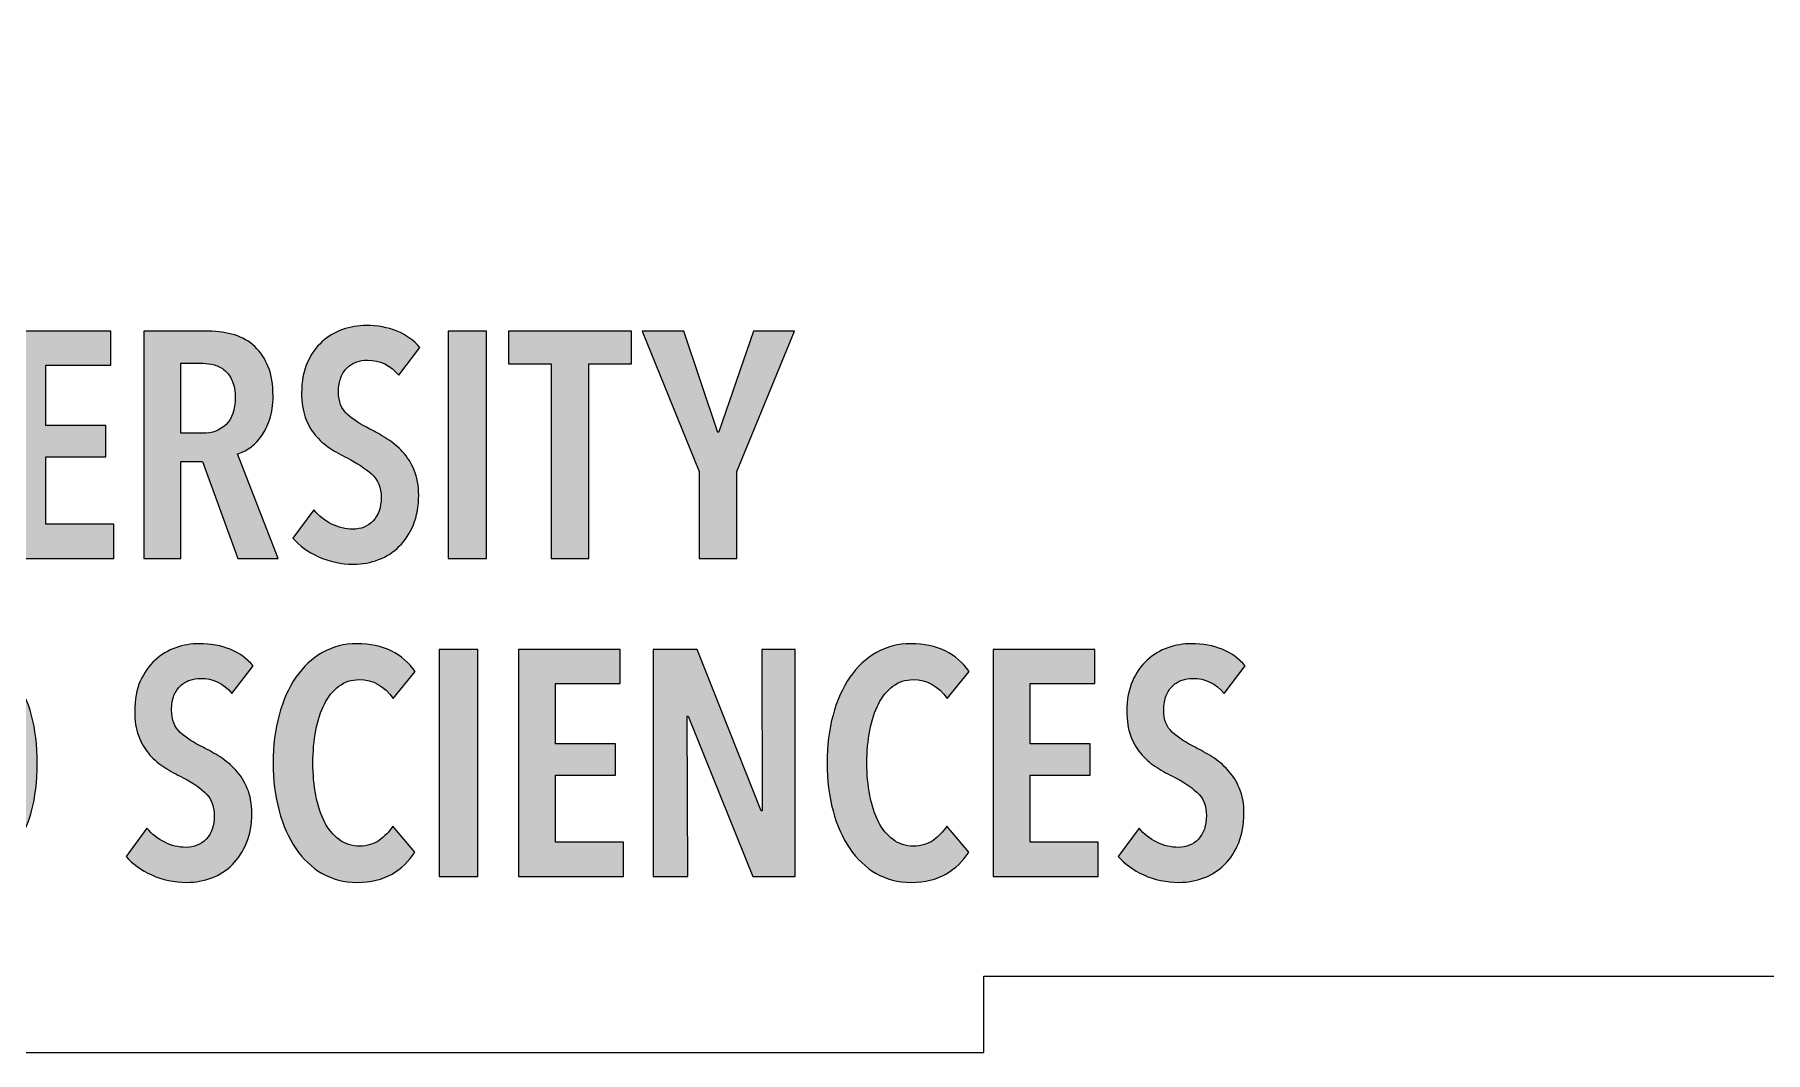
# Model space of a CAD drawing. Header units: millimetres. Extents: x 0 to 802, y 0 to 796.
# Drawn here: x 265.3 to 333.3, y 116.3 to 156.3 of the extents above; entities that cross this region are included whole.
import ezdxf

# ---------------------------------------------------------------- set-up
doc = ezdxf.new("R2010")
doc.units = ezdxf.units.MM
doc.header["$MEASUREMENT"] = 0
doc.layers.add('Laag 1', color=7, linetype='Continuous', lineweight=0)

# ---------------------------------------------------------------- blocks, each defined once
blk = doc.blocks.new('Block_1')
at = {"layer": 'Laag 1', "true_color": 0x1d1d1b, "transparency": 33554687}
h = blk.add_hatch(color=250, dxfattribs=at)
h.dxf.hatch_style = 2
edge = h.paths.add_edge_path()
edge.add_spline(control_points=[(264.326, 135.7), (264.326, 135.7), (264.326, 144.625), (264.326, 144.625), (264.326, 144.625), (268.322, 144.625), (268.322, 144.625), (268.322, 144.625), (268.322, 143.289), (268.322, 143.289), (268.322, 143.289), (265.776, 143.289), (265.776, 143.289), (265.776, 143.289), (265.776, 140.919), (265.776, 140.919), (265.776, 140.919), (268.133, 140.919), (268.133, 140.919), (268.133, 140.919), (268.133, 139.684), (268.133, 139.684), (268.133, 139.684), (265.776, 139.684), (265.776, 139.684), (265.776, 139.684), (265.776, 137.049), (265.776, 137.049), (265.776, 137.049), (268.448, 137.049), (268.448, 137.049), (268.448, 137.049), (268.448, 135.7), (268.448, 135.7), (268.448, 135.7), (264.326, 135.7), (264.326, 135.7)], knot_values=[0, 0, 0, 0, 1, 1, 1, 2, 2, 2, 3, 3, 3, 4, 4, 4, 5, 5, 5, 6, 6, 6, 7, 7, 7, 8, 8, 8, 9, 9, 9, 10, 10, 10, 11, 11, 11, 12, 12, 12, 12], degree=3, periodic=0)
h = blk.add_hatch(color=250, dxfattribs=at)
h.dxf.hatch_style = 2
edge = h.paths.add_edge_path()
edge.add_spline(control_points=[(273.211, 142.003), (273.211, 142.272), (273.173, 142.495), (273.098, 142.671), (273.022, 142.848), (272.923, 142.987), (272.801, 143.087), (272.679, 143.188), (272.543, 143.26), (272.392, 143.302), (272.24, 143.344), (272.089, 143.365), (271.938, 143.365), (271.938, 143.365), (271.081, 143.365), (271.081, 143.365), (271.081, 143.365), (271.081, 140.617), (271.081, 140.617), (271.081, 140.617), (271.938, 140.617), (271.938, 140.617), (272.308, 140.617), (272.612, 140.732), (272.852, 140.963), (273.091, 141.194), (273.211, 141.541), (273.211, 142.003)], knot_values=[0, 0, 0, 0, 1, 1, 1, 2, 2, 2, 3, 3, 3, 4, 4, 4, 5, 5, 5, 6, 6, 6, 7, 7, 7, 8, 8, 8, 9, 9, 9, 9], degree=3, periodic=0)
edge = h.paths.add_edge_path()
edge.add_spline(control_points=[(273.312, 135.7), (273.312, 135.7), (271.925, 139.507), (271.925, 139.507), (271.925, 139.507), (271.081, 139.507), (271.081, 139.507), (271.081, 139.507), (271.081, 135.7), (271.081, 135.7), (271.081, 135.7), (269.618, 135.7), (269.618, 135.7), (269.618, 135.7), (269.618, 144.625), (269.618, 144.625), (269.618, 144.625), (272.165, 144.625), (272.165, 144.625), (272.535, 144.625), (272.875, 144.577), (273.186, 144.48), (273.497, 144.384), (273.764, 144.23), (273.986, 144.02), (274.209, 143.81), (274.384, 143.545), (274.51, 143.226), (274.636, 142.907), (274.699, 142.524), (274.699, 142.079), (274.699, 141.734), (274.655, 141.43), (274.566, 141.165), (274.478, 140.9), (274.367, 140.675), (274.232, 140.491), (274.098, 140.306), (273.949, 140.156), (273.785, 140.043), (273.621, 139.93), (273.459, 139.852), (273.299, 139.81), (273.299, 139.81), (274.9, 135.7), (274.9, 135.7), (274.9, 135.7), (273.312, 135.7), (273.312, 135.7)], knot_values=[0, 0, 0, 0, 1, 1, 1, 2, 2, 2, 3, 3, 3, 4, 4, 4, 5, 5, 5, 6, 6, 6, 7, 7, 7, 8, 8, 8, 9, 9, 9, 10, 10, 10, 11, 11, 11, 12, 12, 12, 13, 13, 13, 14, 14, 14, 15, 15, 15, 16, 16, 16, 16], degree=3, periodic=0)
h = blk.add_hatch(color=250, dxfattribs=at)
h.dxf.hatch_style = 2
edge = h.paths.add_edge_path()
edge.add_spline(control_points=[(279.64, 142.898), (279.312, 143.293), (278.901, 143.491), (278.405, 143.491), (278.262, 143.491), (278.123, 143.468), (277.989, 143.422), (277.854, 143.375), (277.732, 143.302), (277.623, 143.201), (277.514, 143.1), (277.428, 142.97), (277.365, 142.81), (277.302, 142.65), (277.27, 142.461), (277.27, 142.243), (277.27, 141.865), (277.384, 141.573), (277.611, 141.367), (277.837, 141.161), (278.136, 140.965), (278.506, 140.78), (278.724, 140.671), (278.947, 140.545), (279.174, 140.402), (279.401, 140.259), (279.606, 140.087), (279.791, 139.885), (279.976, 139.684), (280.128, 139.444), (280.245, 139.167), (280.363, 138.89), (280.422, 138.562), (280.422, 138.184), (280.422, 137.746), (280.352, 137.36), (280.214, 137.024), (280.075, 136.688), (279.89, 136.404), (279.659, 136.173), (279.428, 135.942), (279.157, 135.767), (278.846, 135.65), (278.535, 135.532), (278.207, 135.473), (277.863, 135.473), (277.367, 135.473), (276.909, 135.57), (276.489, 135.763), (276.068, 135.956), (275.732, 136.2), (275.48, 136.494), (275.48, 136.494), (276.3, 137.604), (276.3, 137.604), (276.493, 137.368), (276.726, 137.183), (276.999, 137.049), (277.272, 136.914), (277.552, 136.847), (277.837, 136.847), (278.157, 136.847), (278.422, 136.956), (278.632, 137.175), (278.842, 137.393), (278.947, 137.7), (278.947, 138.095), (278.947, 138.482), (278.821, 138.789), (278.569, 139.016), (278.316, 139.242), (277.997, 139.452), (277.611, 139.646), (277.367, 139.763), (277.138, 139.894), (276.924, 140.037), (276.709, 140.18), (276.52, 140.35), (276.356, 140.547), (276.192, 140.745), (276.062, 140.976), (275.965, 141.241), (275.869, 141.505), (275.82, 141.822), (275.82, 142.192), (275.82, 142.655), (275.894, 143.052), (276.041, 143.384), (276.188, 143.716), (276.381, 143.991), (276.621, 144.209), (276.86, 144.428), (277.132, 144.59), (277.434, 144.695), (277.737, 144.8), (278.043, 144.852), (278.354, 144.852), (278.808, 144.852), (279.214, 144.779), (279.571, 144.632), (279.928, 144.485), (280.228, 144.268), (280.472, 143.983), (280.472, 143.983), (279.64, 142.898), (279.64, 142.898)], knot_values=[0, 0, 0, 0, 1, 1, 1, 2, 2, 2, 3, 3, 3, 4, 4, 4, 5, 5, 5, 6, 6, 6, 7, 7, 7, 8, 8, 8, 9, 9, 9, 10, 10, 10, 11, 11, 11, 12, 12, 12, 13, 13, 13, 14, 14, 14, 15, 15, 15, 16, 16, 16, 17, 17, 17, 18, 18, 18, 19, 19, 19, 20, 20, 20, 21, 21, 21, 22, 22, 22, 23, 23, 23, 24, 24, 24, 25, 25, 25, 26, 26, 26, 27, 27, 27, 28, 28, 28, 29, 29, 29, 30, 30, 30, 31, 31, 31, 32, 32, 32, 33, 33, 33, 34, 34, 34, 35, 35, 35, 35], degree=3, periodic=0)
h = blk.add_hatch(color=250, dxfattribs=at)
h.dxf.hatch_style = 2
edge = h.paths.add_edge_path()
edge.add_spline(control_points=[(281.578, 135.7), (281.578, 135.7), (281.578, 144.625), (281.578, 144.625), (281.578, 144.625), (283.09, 144.625), (283.09, 144.625), (283.09, 144.625), (283.09, 135.7), (283.09, 135.7), (283.09, 135.7), (281.578, 135.7), (281.578, 135.7)], knot_values=[0, 0, 0, 0, 1, 1, 1, 2, 2, 2, 3, 3, 3, 4, 4, 4, 4], degree=3, periodic=0)
h = blk.add_hatch(color=250, dxfattribs=at)
h.dxf.hatch_style = 2
edge = h.paths.add_edge_path()
edge.add_spline(control_points=[(287.111, 143.34), (287.111, 143.34), (287.111, 135.7), (287.111, 135.7), (287.111, 135.7), (285.623, 135.7), (285.623, 135.7), (285.623, 135.7), (285.623, 143.34), (285.623, 143.34), (285.623, 143.34), (283.946, 143.34), (283.946, 143.34), (283.946, 143.34), (283.946, 144.625), (283.946, 144.625), (283.946, 144.625), (288.787, 144.625), (288.787, 144.625), (288.787, 144.625), (288.787, 143.34), (288.787, 143.34), (288.787, 143.34), (287.111, 143.34), (287.111, 143.34)], knot_values=[0, 0, 0, 0, 1, 1, 1, 2, 2, 2, 3, 3, 3, 4, 4, 4, 5, 5, 5, 6, 6, 6, 7, 7, 7, 8, 8, 8, 8], degree=3, periodic=0)
h = blk.add_hatch(color=250, dxfattribs=at)
h.dxf.hatch_style = 2
edge = h.paths.add_edge_path()
edge.add_spline(control_points=[(292.927, 139.116), (292.927, 139.116), (292.927, 135.7), (292.927, 135.7), (292.927, 135.7), (291.439, 135.7), (291.439, 135.7), (291.439, 135.7), (291.439, 139.116), (291.439, 139.116), (291.439, 139.116), (289.208, 144.625), (289.208, 144.625), (289.208, 144.625), (290.847, 144.625), (290.847, 144.625), (290.847, 144.625), (292.183, 140.642), (292.183, 140.642), (292.183, 140.642), (292.221, 140.667), (292.221, 140.667), (292.221, 140.667), (293.583, 144.625), (293.583, 144.625), (293.583, 144.625), (295.184, 144.625), (295.184, 144.625), (295.184, 144.625), (292.927, 139.116), (292.927, 139.116)], knot_values=[0, 0, 0, 0, 1, 1, 1, 2, 2, 2, 3, 3, 3, 4, 4, 4, 5, 5, 5, 6, 6, 6, 7, 7, 7, 8, 8, 8, 9, 9, 9, 10, 10, 10, 10], degree=3, periodic=0)
h = blk.add_hatch(color=250, dxfattribs=at)
h.dxf.hatch_style = 2
edge = h.paths.add_edge_path()
edge.add_spline(control_points=[(263.917, 127.644), (263.917, 128.173), (263.869, 128.635), (263.772, 129.03), (263.675, 129.425), (263.539, 129.753), (263.362, 130.014), (263.186, 130.274), (262.976, 130.469), (262.732, 130.6), (262.488, 130.73), (262.223, 130.795), (261.938, 130.795), (261.938, 130.795), (261.219, 130.795), (261.219, 130.795), (261.219, 130.795), (261.219, 124.517), (261.219, 124.517), (261.219, 124.517), (261.938, 124.517), (261.938, 124.517), (262.223, 124.517), (262.488, 124.582), (262.732, 124.713), (262.976, 124.843), (263.186, 125.038), (263.362, 125.299), (263.539, 125.559), (263.675, 125.885), (263.772, 126.276), (263.869, 126.667), (263.917, 127.122), (263.917, 127.644)], knot_values=[0, 0, 0, 0, 1, 1, 1, 2, 2, 2, 3, 3, 3, 4, 4, 4, 5, 5, 5, 6, 6, 6, 7, 7, 7, 8, 8, 8, 9, 9, 9, 10, 10, 10, 11, 11, 11, 11], degree=3, periodic=0)
edge = h.paths.add_edge_path()
edge.add_spline(control_points=[(265.43, 127.644), (265.43, 126.232), (265.134, 125.137), (264.541, 124.36), (263.949, 123.582), (263.077, 123.193), (261.925, 123.193), (261.925, 123.193), (259.694, 123.193), (259.694, 123.193), (259.694, 123.193), (259.694, 132.119), (259.694, 132.119), (259.694, 132.119), (261.938, 132.119), (261.938, 132.119), (263.081, 132.119), (263.949, 131.726), (264.541, 130.94), (265.134, 130.154), (265.43, 129.056), (265.43, 127.644)], knot_values=[0, 0, 0, 0, 1, 1, 1, 2, 2, 2, 3, 3, 3, 4, 4, 4, 5, 5, 5, 6, 6, 6, 7, 7, 7, 7], degree=3, periodic=0)
h = blk.add_hatch(color=250, dxfattribs=at)
h.dxf.hatch_style = 2
edge = h.paths.add_edge_path()
edge.add_spline(control_points=[(273.082, 130.392), (272.754, 130.787), (272.342, 130.984), (271.846, 130.984), (271.703, 130.984), (271.565, 130.961), (271.43, 130.915), (271.296, 130.869), (271.174, 130.795), (271.065, 130.694), (270.955, 130.593), (270.869, 130.463), (270.806, 130.304), (270.743, 130.144), (270.712, 129.955), (270.712, 129.736), (270.712, 129.358), (270.825, 129.066), (271.052, 128.86), (271.279, 128.654), (271.577, 128.459), (271.947, 128.274), (272.166, 128.165), (272.388, 128.039), (272.615, 127.896), (272.842, 127.753), (273.048, 127.581), (273.233, 127.379), (273.418, 127.177), (273.569, 126.938), (273.687, 126.66), (273.804, 126.383), (273.863, 126.055), (273.863, 125.677), (273.863, 125.24), (273.794, 124.853), (273.655, 124.517), (273.517, 124.181), (273.332, 123.897), (273.101, 123.666), (272.869, 123.435), (272.598, 123.261), (272.288, 123.143), (271.976, 123.025), (271.649, 122.967), (271.304, 122.967), (270.808, 122.967), (270.35, 123.063), (269.93, 123.257), (269.51, 123.45), (269.174, 123.693), (268.922, 123.988), (268.922, 123.988), (269.741, 125.097), (269.741, 125.097), (269.934, 124.862), (270.167, 124.677), (270.441, 124.542), (270.714, 124.408), (270.993, 124.341), (271.279, 124.341), (271.598, 124.341), (271.863, 124.45), (272.073, 124.668), (272.283, 124.887), (272.388, 125.194), (272.388, 125.589), (272.388, 125.975), (272.262, 126.282), (272.01, 126.509), (271.758, 126.736), (271.439, 126.946), (271.052, 127.139), (270.808, 127.257), (270.579, 127.387), (270.365, 127.53), (270.151, 127.673), (269.962, 127.843), (269.798, 128.041), (269.634, 128.238), (269.503, 128.469), (269.407, 128.734), (269.31, 128.999), (269.262, 129.316), (269.262, 129.686), (269.262, 130.148), (269.335, 130.545), (269.482, 130.877), (269.63, 131.209), (269.823, 131.484), (270.062, 131.703), (270.302, 131.921), (270.573, 132.083), (270.876, 132.188), (271.178, 132.293), (271.485, 132.346), (271.796, 132.346), (272.25, 132.346), (272.655, 132.272), (273.012, 132.125), (273.369, 131.978), (273.67, 131.762), (273.914, 131.476), (273.914, 131.476), (273.082, 130.392), (273.082, 130.392)], knot_values=[0, 0, 0, 0, 1, 1, 1, 2, 2, 2, 3, 3, 3, 4, 4, 4, 5, 5, 5, 6, 6, 6, 7, 7, 7, 8, 8, 8, 9, 9, 9, 10, 10, 10, 11, 11, 11, 12, 12, 12, 13, 13, 13, 14, 14, 14, 15, 15, 15, 16, 16, 16, 17, 17, 17, 18, 18, 18, 19, 19, 19, 20, 20, 20, 21, 21, 21, 22, 22, 22, 23, 23, 23, 24, 24, 24, 25, 25, 25, 26, 26, 26, 27, 27, 27, 28, 28, 28, 29, 29, 29, 30, 30, 30, 31, 31, 31, 32, 32, 32, 33, 33, 33, 34, 34, 34, 35, 35, 35, 35], degree=3, periodic=0)
h = blk.add_hatch(color=250, dxfattribs=at)
h.dxf.hatch_style = 2
edge = h.paths.add_edge_path()
edge.add_spline(control_points=[(279.373, 123.294), (279.008, 123.076), (278.548, 122.967), (277.993, 122.967), (277.489, 122.967), (277.033, 123.084), (276.625, 123.32), (276.218, 123.555), (275.873, 123.881), (275.592, 124.297), (275.31, 124.713), (275.091, 125.206), (274.936, 125.778), (274.78, 126.349), (274.703, 126.975), (274.703, 127.656), (274.703, 128.337), (274.78, 128.965), (274.936, 129.541), (275.091, 130.116), (275.312, 130.612), (275.598, 131.028), (275.883, 131.444), (276.23, 131.768), (276.638, 131.999), (277.045, 132.23), (277.497, 132.346), (277.993, 132.346), (278.506, 132.346), (278.955, 132.251), (279.342, 132.062), (279.728, 131.873), (280.044, 131.602), (280.287, 131.249), (280.287, 131.249), (279.418, 130.19), (279.418, 130.19), (279.073, 130.686), (278.627, 130.934), (278.081, 130.934), (277.779, 130.934), (277.514, 130.848), (277.287, 130.675), (277.06, 130.503), (276.871, 130.27), (276.72, 129.976), (276.569, 129.681), (276.455, 129.335), (276.379, 128.936), (276.304, 128.536), (276.266, 128.11), (276.266, 127.656), (276.266, 127.211), (276.304, 126.788), (276.379, 126.389), (276.455, 125.99), (276.569, 125.643), (276.72, 125.349), (276.871, 125.055), (277.062, 124.822), (277.293, 124.649), (277.524, 124.477), (277.796, 124.391), (278.106, 124.391), (278.401, 124.391), (278.655, 124.467), (278.869, 124.618), (279.084, 124.769), (279.262, 124.954), (279.405, 125.173), (279.405, 125.173), (280.275, 124.152), (280.275, 124.152), (280.039, 123.799), (279.739, 123.513), (279.373, 123.294)], knot_values=[0, 0, 0, 0, 1, 1, 1, 2, 2, 2, 3, 3, 3, 4, 4, 4, 5, 5, 5, 6, 6, 6, 7, 7, 7, 8, 8, 8, 9, 9, 9, 10, 10, 10, 11, 11, 11, 12, 12, 12, 13, 13, 13, 14, 14, 14, 15, 15, 15, 16, 16, 16, 17, 17, 17, 18, 18, 18, 19, 19, 19, 20, 20, 20, 21, 21, 21, 22, 22, 22, 23, 23, 23, 24, 24, 24, 25, 25, 25, 25], degree=3, periodic=0)
h = blk.add_hatch(color=250, dxfattribs=at)
h.dxf.hatch_style = 2
edge = h.paths.add_edge_path()
edge.add_spline(control_points=[(281.229, 123.193), (281.229, 123.193), (281.229, 132.119), (281.229, 132.119), (281.229, 132.119), (282.742, 132.119), (282.742, 132.119), (282.742, 132.119), (282.742, 123.193), (282.742, 123.193), (282.742, 123.193), (281.229, 123.193), (281.229, 123.193)], knot_values=[0, 0, 0, 0, 1, 1, 1, 2, 2, 2, 3, 3, 3, 4, 4, 4, 4], degree=3, periodic=0)
h = blk.add_hatch(color=250, dxfattribs=at)
h.dxf.hatch_style = 2
edge = h.paths.add_edge_path()
edge.add_spline(control_points=[(284.349, 123.193), (284.349, 123.193), (284.349, 132.119), (284.349, 132.119), (284.349, 132.119), (288.345, 132.119), (288.345, 132.119), (288.345, 132.119), (288.345, 130.783), (288.345, 130.783), (288.345, 130.783), (285.799, 130.783), (285.799, 130.783), (285.799, 130.783), (285.799, 128.413), (285.799, 128.413), (285.799, 128.413), (288.156, 128.413), (288.156, 128.413), (288.156, 128.413), (288.156, 127.177), (288.156, 127.177), (288.156, 127.177), (285.799, 127.177), (285.799, 127.177), (285.799, 127.177), (285.799, 124.542), (285.799, 124.542), (285.799, 124.542), (288.471, 124.542), (288.471, 124.542), (288.471, 124.542), (288.471, 123.193), (288.471, 123.193), (288.471, 123.193), (284.349, 123.193), (284.349, 123.193)], knot_values=[0, 0, 0, 0, 1, 1, 1, 2, 2, 2, 3, 3, 3, 4, 4, 4, 5, 5, 5, 6, 6, 6, 7, 7, 7, 8, 8, 8, 9, 9, 9, 10, 10, 10, 11, 11, 11, 12, 12, 12, 12], degree=3, periodic=0)
h = blk.add_hatch(color=250, dxfattribs=at)
h.dxf.hatch_style = 2
edge = h.paths.add_edge_path()
edge.add_spline(control_points=[(293.549, 123.193), (293.549, 123.193), (291.015, 129.497), (291.015, 129.497), (291.015, 129.497), (290.977, 129.497), (290.977, 129.497), (290.977, 129.497), (291.003, 123.193), (291.003, 123.193), (291.003, 123.193), (289.641, 123.193), (289.641, 123.193), (289.641, 123.193), (289.641, 132.119), (289.641, 132.119), (289.641, 132.119), (291.368, 132.119), (291.368, 132.119), (291.368, 132.119), (293.877, 125.778), (293.877, 125.778), (293.877, 125.778), (293.915, 125.778), (293.915, 125.778), (293.915, 125.778), (293.902, 132.119), (293.902, 132.119), (293.902, 132.119), (295.213, 132.119), (295.213, 132.119), (295.213, 132.119), (295.213, 123.193), (295.213, 123.193), (295.213, 123.193), (293.549, 123.193), (293.549, 123.193)], knot_values=[0, 0, 0, 0, 1, 1, 1, 2, 2, 2, 3, 3, 3, 4, 4, 4, 5, 5, 5, 6, 6, 6, 7, 7, 7, 8, 8, 8, 9, 9, 9, 10, 10, 10, 11, 11, 11, 12, 12, 12, 12], degree=3, periodic=0)
h = blk.add_hatch(color=250, dxfattribs=at)
h.dxf.hatch_style = 2
edge = h.paths.add_edge_path()
edge.add_spline(control_points=[(301.142, 123.294), (300.776, 123.076), (300.316, 122.967), (299.762, 122.967), (299.257, 122.967), (298.801, 123.084), (298.394, 123.32), (297.986, 123.555), (297.642, 123.881), (297.36, 124.297), (297.078, 124.713), (296.86, 125.206), (296.704, 125.778), (296.549, 126.349), (296.471, 126.975), (296.471, 127.656), (296.471, 128.337), (296.549, 128.965), (296.704, 129.541), (296.86, 130.116), (297.081, 130.612), (297.366, 131.028), (297.652, 131.444), (297.999, 131.768), (298.406, 131.999), (298.814, 132.23), (299.266, 132.346), (299.762, 132.346), (300.274, 132.346), (300.724, 132.251), (301.111, 132.062), (301.497, 131.873), (301.812, 131.602), (302.056, 131.249), (302.056, 131.249), (301.186, 130.19), (301.186, 130.19), (300.841, 130.686), (300.396, 130.934), (299.85, 130.934), (299.547, 130.934), (299.283, 130.848), (299.056, 130.675), (298.829, 130.503), (298.64, 130.27), (298.488, 129.976), (298.337, 129.681), (298.224, 129.335), (298.148, 128.936), (298.072, 128.536), (298.035, 128.11), (298.035, 127.656), (298.035, 127.211), (298.072, 126.788), (298.148, 126.389), (298.224, 125.99), (298.337, 125.643), (298.488, 125.349), (298.64, 125.055), (298.831, 124.822), (299.062, 124.649), (299.293, 124.477), (299.564, 124.391), (299.875, 124.391), (300.169, 124.391), (300.423, 124.467), (300.638, 124.618), (300.852, 124.769), (301.031, 124.954), (301.173, 125.173), (301.173, 125.173), (302.043, 124.152), (302.043, 124.152), (301.808, 123.799), (301.508, 123.513), (301.142, 123.294)], knot_values=[0, 0, 0, 0, 1, 1, 1, 2, 2, 2, 3, 3, 3, 4, 4, 4, 5, 5, 5, 6, 6, 6, 7, 7, 7, 8, 8, 8, 9, 9, 9, 10, 10, 10, 11, 11, 11, 12, 12, 12, 13, 13, 13, 14, 14, 14, 15, 15, 15, 16, 16, 16, 17, 17, 17, 18, 18, 18, 19, 19, 19, 20, 20, 20, 21, 21, 21, 22, 22, 22, 23, 23, 23, 24, 24, 24, 25, 25, 25, 25], degree=3, periodic=0)
h = blk.add_hatch(color=250, dxfattribs=at)
h.dxf.hatch_style = 2
edge = h.paths.add_edge_path()
edge.add_spline(control_points=[(302.999, 123.193), (302.999, 123.193), (302.999, 132.119), (302.999, 132.119), (302.999, 132.119), (306.995, 132.119), (306.995, 132.119), (306.995, 132.119), (306.995, 130.783), (306.995, 130.783), (306.995, 130.783), (304.448, 130.783), (304.448, 130.783), (304.448, 130.783), (304.448, 128.413), (304.448, 128.413), (304.448, 128.413), (306.806, 128.413), (306.806, 128.413), (306.806, 128.413), (306.806, 127.177), (306.806, 127.177), (306.806, 127.177), (304.448, 127.177), (304.448, 127.177), (304.448, 127.177), (304.448, 124.542), (304.448, 124.542), (304.448, 124.542), (307.121, 124.542), (307.121, 124.542), (307.121, 124.542), (307.121, 123.193), (307.121, 123.193), (307.121, 123.193), (302.999, 123.193), (302.999, 123.193)], knot_values=[0, 0, 0, 0, 1, 1, 1, 2, 2, 2, 3, 3, 3, 4, 4, 4, 5, 5, 5, 6, 6, 6, 7, 7, 7, 8, 8, 8, 9, 9, 9, 10, 10, 10, 11, 11, 11, 12, 12, 12, 12], degree=3, periodic=0)
h = blk.add_hatch(color=250, dxfattribs=at)
h.dxf.hatch_style = 2
edge = h.paths.add_edge_path()
edge.add_spline(control_points=[(312.07, 130.392), (311.742, 130.787), (311.331, 130.984), (310.835, 130.984), (310.692, 130.984), (310.553, 130.961), (310.419, 130.915), (310.284, 130.869), (310.162, 130.795), (310.053, 130.694), (309.944, 130.593), (309.858, 130.463), (309.795, 130.304), (309.732, 130.144), (309.7, 129.955), (309.7, 129.736), (309.7, 129.358), (309.814, 129.066), (310.041, 128.86), (310.268, 128.654), (310.566, 128.459), (310.936, 128.274), (311.154, 128.165), (311.377, 128.039), (311.604, 127.896), (311.831, 127.753), (312.037, 127.581), (312.222, 127.379), (312.406, 127.177), (312.558, 126.938), (312.675, 126.66), (312.793, 126.383), (312.852, 126.055), (312.852, 125.677), (312.852, 125.24), (312.783, 124.853), (312.644, 124.517), (312.505, 124.181), (312.32, 123.897), (312.089, 123.666), (311.858, 123.435), (311.587, 123.261), (311.276, 123.143), (310.965, 123.025), (310.637, 122.967), (310.293, 122.967), (309.797, 122.967), (309.339, 123.063), (308.919, 123.257), (308.498, 123.45), (308.162, 123.693), (307.91, 123.988), (307.91, 123.988), (308.73, 125.097), (308.73, 125.097), (308.923, 124.862), (309.156, 124.677), (309.429, 124.542), (309.702, 124.408), (309.982, 124.341), (310.268, 124.341), (310.587, 124.341), (310.852, 124.45), (311.062, 124.668), (311.272, 124.887), (311.377, 125.194), (311.377, 125.589), (311.377, 125.975), (311.251, 126.282), (310.999, 126.509), (310.747, 126.736), (310.427, 126.946), (310.041, 127.139), (309.797, 127.257), (309.568, 127.387), (309.354, 127.53), (309.139, 127.673), (308.95, 127.843), (308.786, 128.041), (308.622, 128.238), (308.492, 128.469), (308.395, 128.734), (308.299, 128.999), (308.25, 129.316), (308.25, 129.686), (308.25, 130.148), (308.324, 130.545), (308.471, 130.877), (308.618, 131.209), (308.811, 131.484), (309.051, 131.703), (309.291, 131.921), (309.562, 132.083), (309.864, 132.188), (310.167, 132.293), (310.473, 132.346), (310.784, 132.346), (311.238, 132.346), (311.644, 132.272), (312.001, 132.125), (312.358, 131.978), (312.658, 131.762), (312.902, 131.476), (312.902, 131.476), (312.07, 130.392), (312.07, 130.392)], knot_values=[0, 0, 0, 0, 1, 1, 1, 2, 2, 2, 3, 3, 3, 4, 4, 4, 5, 5, 5, 6, 6, 6, 7, 7, 7, 8, 8, 8, 9, 9, 9, 10, 10, 10, 11, 11, 11, 12, 12, 12, 13, 13, 13, 14, 14, 14, 15, 15, 15, 16, 16, 16, 17, 17, 17, 18, 18, 18, 19, 19, 19, 20, 20, 20, 21, 21, 21, 22, 22, 22, 23, 23, 23, 24, 24, 24, 25, 25, 25, 26, 26, 26, 27, 27, 27, 28, 28, 28, 29, 29, 29, 30, 30, 30, 31, 31, 31, 32, 32, 32, 33, 33, 33, 34, 34, 34, 35, 35, 35, 35], degree=3, periodic=0)
at = {"layer": 'Laag 1'}
for points, knots in [([(264.326, 135.7), (264.326, 135.7), (264.326, 144.625), (264.326, 144.625), (264.326, 144.625), (268.322, 144.625), (268.322, 144.625), (268.322, 144.625), (268.322, 143.289), (268.322, 143.289), (268.322, 143.289), (265.776, 143.289), (265.776, 143.289), (265.776, 143.289), (265.776, 140.919), (265.776, 140.919), (265.776, 140.919), (268.133, 140.919), (268.133, 140.919), (268.133, 140.919), (268.133, 139.684), (268.133, 139.684), (268.133, 139.684), (265.776, 139.684), (265.776, 139.684), (265.776, 139.684), (265.776, 137.049), (265.776, 137.049), (265.776, 137.049), (268.448, 137.049), (268.448, 137.049), (268.448, 137.049), (268.448, 135.7), (268.448, 135.7), (268.448, 135.7), (264.326, 135.7), (264.326, 135.7)], [0, 0, 0, 0, 1, 1, 1, 2, 2, 2, 3, 3, 3, 4, 4, 4, 5, 5, 5, 6, 6, 6, 7, 7, 7, 8, 8, 8, 9, 9, 9, 10, 10, 10, 11, 11, 11, 12, 12, 12, 12]), ([(273.312, 135.7), (273.312, 135.7), (271.925, 139.507), (271.925, 139.507), (271.925, 139.507), (271.081, 139.507), (271.081, 139.507), (271.081, 139.507), (271.081, 135.7), (271.081, 135.7), (271.081, 135.7), (269.618, 135.7), (269.618, 135.7), (269.618, 135.7), (269.618, 144.625), (269.618, 144.625), (269.618, 144.625), (272.165, 144.625), (272.165, 144.625), (272.535, 144.625), (272.875, 144.577), (273.186, 144.48), (273.497, 144.384), (273.764, 144.23), (273.986, 144.02), (274.209, 143.81), (274.384, 143.545), (274.51, 143.226), (274.636, 142.907), (274.699, 142.524), (274.699, 142.079), (274.699, 141.734), (274.655, 141.43), (274.566, 141.165), (274.478, 140.9), (274.367, 140.675), (274.232, 140.491), (274.098, 140.306), (273.949, 140.156), (273.785, 140.043), (273.621, 139.93), (273.459, 139.852), (273.299, 139.81), (273.299, 139.81), (274.9, 135.7), (274.9, 135.7), (274.9, 135.7), (273.312, 135.7), (273.312, 135.7)], [0, 0, 0, 0, 1, 1, 1, 2, 2, 2, 3, 3, 3, 4, 4, 4, 5, 5, 5, 6, 6, 6, 7, 7, 7, 8, 8, 8, 9, 9, 9, 10, 10, 10, 11, 11, 11, 12, 12, 12, 13, 13, 13, 14, 14, 14, 15, 15, 15, 16, 16, 16, 16]), ([(279.64, 142.898), (279.312, 143.293), (278.901, 143.491), (278.405, 143.491), (278.262, 143.491), (278.123, 143.468), (277.989, 143.422), (277.854, 143.375), (277.732, 143.302), (277.623, 143.201), (277.514, 143.1), (277.428, 142.97), (277.365, 142.81), (277.302, 142.65), (277.27, 142.461), (277.27, 142.243), (277.27, 141.865), (277.384, 141.573), (277.611, 141.367), (277.837, 141.161), (278.136, 140.965), (278.506, 140.78), (278.724, 140.671), (278.947, 140.545), (279.174, 140.402), (279.401, 140.259), (279.606, 140.087), (279.791, 139.885), (279.976, 139.684), (280.128, 139.444), (280.245, 139.167), (280.363, 138.89), (280.422, 138.562), (280.422, 138.184), (280.422, 137.746), (280.352, 137.36), (280.214, 137.024), (280.075, 136.688), (279.89, 136.404), (279.659, 136.173), (279.428, 135.942), (279.157, 135.767), (278.846, 135.65), (278.535, 135.532), (278.207, 135.473), (277.863, 135.473), (277.367, 135.473), (276.909, 135.57), (276.489, 135.763), (276.068, 135.956), (275.732, 136.2), (275.48, 136.494), (275.48, 136.494), (276.3, 137.604), (276.3, 137.604), (276.493, 137.368), (276.726, 137.183), (276.999, 137.049), (277.272, 136.914), (277.552, 136.847), (277.837, 136.847), (278.157, 136.847), (278.422, 136.956), (278.632, 137.175), (278.842, 137.393), (278.947, 137.7), (278.947, 138.095), (278.947, 138.482), (278.821, 138.789), (278.569, 139.016), (278.316, 139.242), (277.997, 139.452), (277.611, 139.646), (277.367, 139.763), (277.138, 139.894), (276.924, 140.037), (276.709, 140.18), (276.52, 140.35), (276.356, 140.547), (276.192, 140.745), (276.062, 140.976), (275.965, 141.241), (275.869, 141.505), (275.82, 141.822), (275.82, 142.192), (275.82, 142.655), (275.894, 143.052), (276.041, 143.384), (276.188, 143.716), (276.381, 143.991), (276.621, 144.209), (276.86, 144.428), (277.132, 144.59), (277.434, 144.695), (277.737, 144.8), (278.043, 144.852), (278.354, 144.852), (278.808, 144.852), (279.214, 144.779), (279.571, 144.632), (279.928, 144.485), (280.228, 144.268), (280.472, 143.983), (280.472, 143.983), (279.64, 142.898), (279.64, 142.898)], [0, 0, 0, 0, 1, 1, 1, 2, 2, 2, 3, 3, 3, 4, 4, 4, 5, 5, 5, 6, 6, 6, 7, 7, 7, 8, 8, 8, 9, 9, 9, 10, 10, 10, 11, 11, 11, 12, 12, 12, 13, 13, 13, 14, 14, 14, 15, 15, 15, 16, 16, 16, 17, 17, 17, 18, 18, 18, 19, 19, 19, 20, 20, 20, 21, 21, 21, 22, 22, 22, 23, 23, 23, 24, 24, 24, 25, 25, 25, 26, 26, 26, 27, 27, 27, 28, 28, 28, 29, 29, 29, 30, 30, 30, 31, 31, 31, 32, 32, 32, 33, 33, 33, 34, 34, 34, 35, 35, 35, 35]), ([(281.578, 135.7), (281.578, 135.7), (281.578, 144.625), (281.578, 144.625), (281.578, 144.625), (283.09, 144.625), (283.09, 144.625), (283.09, 144.625), (283.09, 135.7), (283.09, 135.7), (283.09, 135.7), (281.578, 135.7), (281.578, 135.7)], [0, 0, 0, 0, 1, 1, 1, 2, 2, 2, 3, 3, 3, 4, 4, 4, 4]), ([(287.111, 143.34), (287.111, 143.34), (287.111, 135.7), (287.111, 135.7), (287.111, 135.7), (285.623, 135.7), (285.623, 135.7), (285.623, 135.7), (285.623, 143.34), (285.623, 143.34), (285.623, 143.34), (283.946, 143.34), (283.946, 143.34), (283.946, 143.34), (283.946, 144.625), (283.946, 144.625), (283.946, 144.625), (288.787, 144.625), (288.787, 144.625), (288.787, 144.625), (288.787, 143.34), (288.787, 143.34), (288.787, 143.34), (287.111, 143.34), (287.111, 143.34)], [0, 0, 0, 0, 1, 1, 1, 2, 2, 2, 3, 3, 3, 4, 4, 4, 5, 5, 5, 6, 6, 6, 7, 7, 7, 8, 8, 8, 8]), ([(292.927, 139.116), (292.927, 139.116), (292.927, 135.7), (292.927, 135.7), (292.927, 135.7), (291.439, 135.7), (291.439, 135.7), (291.439, 135.7), (291.439, 139.116), (291.439, 139.116), (291.439, 139.116), (289.208, 144.625), (289.208, 144.625), (289.208, 144.625), (290.847, 144.625), (290.847, 144.625), (290.847, 144.625), (292.183, 140.642), (292.183, 140.642), (292.183, 140.642), (292.221, 140.667), (292.221, 140.667), (292.221, 140.667), (293.583, 144.625), (293.583, 144.625), (293.583, 144.625), (295.184, 144.625), (295.184, 144.625), (295.184, 144.625), (292.927, 139.116), (292.927, 139.116)], [0, 0, 0, 0, 1, 1, 1, 2, 2, 2, 3, 3, 3, 4, 4, 4, 5, 5, 5, 6, 6, 6, 7, 7, 7, 8, 8, 8, 9, 9, 9, 10, 10, 10, 10]), ([(273.211, 142.003), (273.211, 142.272), (273.173, 142.495), (273.098, 142.671), (273.022, 142.848), (272.923, 142.987), (272.801, 143.087), (272.679, 143.188), (272.543, 143.26), (272.392, 143.302), (272.24, 143.344), (272.089, 143.365), (271.938, 143.365), (271.938, 143.365), (271.081, 143.365), (271.081, 143.365), (271.081, 143.365), (271.081, 140.617), (271.081, 140.617), (271.081, 140.617), (271.938, 140.617), (271.938, 140.617), (272.308, 140.617), (272.612, 140.732), (272.852, 140.963), (273.091, 141.194), (273.211, 141.541), (273.211, 142.003)], [0, 0, 0, 0, 1, 1, 1, 2, 2, 2, 3, 3, 3, 4, 4, 4, 5, 5, 5, 6, 6, 6, 7, 7, 7, 8, 8, 8, 9, 9, 9, 9]), ([(265.43, 127.644), (265.43, 126.232), (265.134, 125.137), (264.541, 124.36), (263.949, 123.582), (263.077, 123.193), (261.925, 123.193), (261.925, 123.193), (259.694, 123.193), (259.694, 123.193), (259.694, 123.193), (259.694, 132.119), (259.694, 132.119), (259.694, 132.119), (261.938, 132.119), (261.938, 132.119), (263.081, 132.119), (263.949, 131.726), (264.541, 130.94), (265.134, 130.154), (265.43, 129.056), (265.43, 127.644)], [0, 0, 0, 0, 1, 1, 1, 2, 2, 2, 3, 3, 3, 4, 4, 4, 5, 5, 5, 6, 6, 6, 7, 7, 7, 7]), ([(273.082, 130.392), (272.754, 130.787), (272.342, 130.984), (271.846, 130.984), (271.703, 130.984), (271.565, 130.961), (271.43, 130.915), (271.296, 130.869), (271.174, 130.795), (271.065, 130.694), (270.955, 130.593), (270.869, 130.463), (270.806, 130.304), (270.743, 130.144), (270.712, 129.955), (270.712, 129.736), (270.712, 129.358), (270.825, 129.066), (271.052, 128.86), (271.279, 128.654), (271.577, 128.459), (271.947, 128.274), (272.166, 128.165), (272.388, 128.039), (272.615, 127.896), (272.842, 127.753), (273.048, 127.581), (273.233, 127.379), (273.418, 127.177), (273.569, 126.938), (273.687, 126.66), (273.804, 126.383), (273.863, 126.055), (273.863, 125.677), (273.863, 125.24), (273.794, 124.853), (273.655, 124.517), (273.517, 124.181), (273.332, 123.897), (273.101, 123.666), (272.869, 123.435), (272.598, 123.261), (272.288, 123.143), (271.976, 123.025), (271.649, 122.967), (271.304, 122.967), (270.808, 122.967), (270.35, 123.063), (269.93, 123.257), (269.51, 123.45), (269.174, 123.693), (268.922, 123.988), (268.922, 123.988), (269.741, 125.097), (269.741, 125.097), (269.934, 124.862), (270.167, 124.677), (270.441, 124.542), (270.714, 124.408), (270.993, 124.341), (271.279, 124.341), (271.598, 124.341), (271.863, 124.45), (272.073, 124.668), (272.283, 124.887), (272.388, 125.194), (272.388, 125.589), (272.388, 125.975), (272.262, 126.282), (272.01, 126.509), (271.758, 126.736), (271.439, 126.946), (271.052, 127.139), (270.808, 127.257), (270.579, 127.387), (270.365, 127.53), (270.151, 127.673), (269.962, 127.843), (269.798, 128.041), (269.634, 128.238), (269.503, 128.469), (269.407, 128.734), (269.31, 128.999), (269.262, 129.316), (269.262, 129.686), (269.262, 130.148), (269.335, 130.545), (269.482, 130.877), (269.63, 131.209), (269.823, 131.484), (270.062, 131.703), (270.302, 131.921), (270.573, 132.083), (270.876, 132.188), (271.178, 132.293), (271.485, 132.346), (271.796, 132.346), (272.25, 132.346), (272.655, 132.272), (273.012, 132.125), (273.369, 131.978), (273.67, 131.762), (273.914, 131.476), (273.914, 131.476), (273.082, 130.392), (273.082, 130.392)], [0, 0, 0, 0, 1, 1, 1, 2, 2, 2, 3, 3, 3, 4, 4, 4, 5, 5, 5, 6, 6, 6, 7, 7, 7, 8, 8, 8, 9, 9, 9, 10, 10, 10, 11, 11, 11, 12, 12, 12, 13, 13, 13, 14, 14, 14, 15, 15, 15, 16, 16, 16, 17, 17, 17, 18, 18, 18, 19, 19, 19, 20, 20, 20, 21, 21, 21, 22, 22, 22, 23, 23, 23, 24, 24, 24, 25, 25, 25, 26, 26, 26, 27, 27, 27, 28, 28, 28, 29, 29, 29, 30, 30, 30, 31, 31, 31, 32, 32, 32, 33, 33, 33, 34, 34, 34, 35, 35, 35, 35]), ([(279.373, 123.294), (279.008, 123.076), (278.548, 122.967), (277.993, 122.967), (277.489, 122.967), (277.033, 123.084), (276.625, 123.32), (276.218, 123.555), (275.873, 123.881), (275.592, 124.297), (275.31, 124.713), (275.091, 125.206), (274.936, 125.778), (274.78, 126.349), (274.703, 126.975), (274.703, 127.656), (274.703, 128.337), (274.78, 128.965), (274.936, 129.541), (275.091, 130.116), (275.312, 130.612), (275.598, 131.028), (275.883, 131.444), (276.23, 131.768), (276.638, 131.999), (277.045, 132.23), (277.497, 132.346), (277.993, 132.346), (278.506, 132.346), (278.955, 132.251), (279.342, 132.062), (279.728, 131.873), (280.044, 131.602), (280.287, 131.249), (280.287, 131.249), (279.418, 130.19), (279.418, 130.19), (279.073, 130.686), (278.627, 130.934), (278.081, 130.934), (277.779, 130.934), (277.514, 130.848), (277.287, 130.675), (277.06, 130.503), (276.871, 130.27), (276.72, 129.976), (276.569, 129.681), (276.455, 129.335), (276.379, 128.936), (276.304, 128.536), (276.266, 128.11), (276.266, 127.656), (276.266, 127.211), (276.304, 126.788), (276.379, 126.389), (276.455, 125.99), (276.569, 125.643), (276.72, 125.349), (276.871, 125.055), (277.062, 124.822), (277.293, 124.649), (277.524, 124.477), (277.796, 124.391), (278.106, 124.391), (278.401, 124.391), (278.655, 124.467), (278.869, 124.618), (279.084, 124.769), (279.262, 124.954), (279.405, 125.173), (279.405, 125.173), (280.275, 124.152), (280.275, 124.152), (280.039, 123.799), (279.739, 123.513), (279.373, 123.294)], [0, 0, 0, 0, 1, 1, 1, 2, 2, 2, 3, 3, 3, 4, 4, 4, 5, 5, 5, 6, 6, 6, 7, 7, 7, 8, 8, 8, 9, 9, 9, 10, 10, 10, 11, 11, 11, 12, 12, 12, 13, 13, 13, 14, 14, 14, 15, 15, 15, 16, 16, 16, 17, 17, 17, 18, 18, 18, 19, 19, 19, 20, 20, 20, 21, 21, 21, 22, 22, 22, 23, 23, 23, 24, 24, 24, 25, 25, 25, 25]), ([(281.229, 123.193), (281.229, 123.193), (281.229, 132.119), (281.229, 132.119), (281.229, 132.119), (282.742, 132.119), (282.742, 132.119), (282.742, 132.119), (282.742, 123.193), (282.742, 123.193), (282.742, 123.193), (281.229, 123.193), (281.229, 123.193)], [0, 0, 0, 0, 1, 1, 1, 2, 2, 2, 3, 3, 3, 4, 4, 4, 4]), ([(284.349, 123.193), (284.349, 123.193), (284.349, 132.119), (284.349, 132.119), (284.349, 132.119), (288.345, 132.119), (288.345, 132.119), (288.345, 132.119), (288.345, 130.783), (288.345, 130.783), (288.345, 130.783), (285.799, 130.783), (285.799, 130.783), (285.799, 130.783), (285.799, 128.413), (285.799, 128.413), (285.799, 128.413), (288.156, 128.413), (288.156, 128.413), (288.156, 128.413), (288.156, 127.177), (288.156, 127.177), (288.156, 127.177), (285.799, 127.177), (285.799, 127.177), (285.799, 127.177), (285.799, 124.542), (285.799, 124.542), (285.799, 124.542), (288.471, 124.542), (288.471, 124.542), (288.471, 124.542), (288.471, 123.193), (288.471, 123.193), (288.471, 123.193), (284.349, 123.193), (284.349, 123.193)], [0, 0, 0, 0, 1, 1, 1, 2, 2, 2, 3, 3, 3, 4, 4, 4, 5, 5, 5, 6, 6, 6, 7, 7, 7, 8, 8, 8, 9, 9, 9, 10, 10, 10, 11, 11, 11, 12, 12, 12, 12]), ([(293.549, 123.193), (293.549, 123.193), (291.015, 129.497), (291.015, 129.497), (291.015, 129.497), (290.977, 129.497), (290.977, 129.497), (290.977, 129.497), (291.003, 123.193), (291.003, 123.193), (291.003, 123.193), (289.641, 123.193), (289.641, 123.193), (289.641, 123.193), (289.641, 132.119), (289.641, 132.119), (289.641, 132.119), (291.368, 132.119), (291.368, 132.119), (291.368, 132.119), (293.877, 125.778), (293.877, 125.778), (293.877, 125.778), (293.915, 125.778), (293.915, 125.778), (293.915, 125.778), (293.902, 132.119), (293.902, 132.119), (293.902, 132.119), (295.213, 132.119), (295.213, 132.119), (295.213, 132.119), (295.213, 123.193), (295.213, 123.193), (295.213, 123.193), (293.549, 123.193), (293.549, 123.193)], [0, 0, 0, 0, 1, 1, 1, 2, 2, 2, 3, 3, 3, 4, 4, 4, 5, 5, 5, 6, 6, 6, 7, 7, 7, 8, 8, 8, 9, 9, 9, 10, 10, 10, 11, 11, 11, 12, 12, 12, 12]), ([(301.142, 123.294), (300.776, 123.076), (300.316, 122.967), (299.762, 122.967), (299.257, 122.967), (298.801, 123.084), (298.394, 123.32), (297.986, 123.555), (297.642, 123.881), (297.36, 124.297), (297.078, 124.713), (296.86, 125.206), (296.704, 125.778), (296.549, 126.349), (296.471, 126.975), (296.471, 127.656), (296.471, 128.337), (296.549, 128.965), (296.704, 129.541), (296.86, 130.116), (297.081, 130.612), (297.366, 131.028), (297.652, 131.444), (297.999, 131.768), (298.406, 131.999), (298.814, 132.23), (299.266, 132.346), (299.762, 132.346), (300.274, 132.346), (300.724, 132.251), (301.111, 132.062), (301.497, 131.873), (301.812, 131.602), (302.056, 131.249), (302.056, 131.249), (301.186, 130.19), (301.186, 130.19), (300.841, 130.686), (300.396, 130.934), (299.85, 130.934), (299.547, 130.934), (299.283, 130.848), (299.056, 130.675), (298.829, 130.503), (298.64, 130.27), (298.488, 129.976), (298.337, 129.681), (298.224, 129.335), (298.148, 128.936), (298.072, 128.536), (298.035, 128.11), (298.035, 127.656), (298.035, 127.211), (298.072, 126.788), (298.148, 126.389), (298.224, 125.99), (298.337, 125.643), (298.488, 125.349), (298.64, 125.055), (298.831, 124.822), (299.062, 124.649), (299.293, 124.477), (299.564, 124.391), (299.875, 124.391), (300.169, 124.391), (300.423, 124.467), (300.638, 124.618), (300.852, 124.769), (301.031, 124.954), (301.173, 125.173), (301.173, 125.173), (302.043, 124.152), (302.043, 124.152), (301.808, 123.799), (301.508, 123.513), (301.142, 123.294)], [0, 0, 0, 0, 1, 1, 1, 2, 2, 2, 3, 3, 3, 4, 4, 4, 5, 5, 5, 6, 6, 6, 7, 7, 7, 8, 8, 8, 9, 9, 9, 10, 10, 10, 11, 11, 11, 12, 12, 12, 13, 13, 13, 14, 14, 14, 15, 15, 15, 16, 16, 16, 17, 17, 17, 18, 18, 18, 19, 19, 19, 20, 20, 20, 21, 21, 21, 22, 22, 22, 23, 23, 23, 24, 24, 24, 25, 25, 25, 25]), ([(302.999, 123.193), (302.999, 123.193), (302.999, 132.119), (302.999, 132.119), (302.999, 132.119), (306.995, 132.119), (306.995, 132.119), (306.995, 132.119), (306.995, 130.783), (306.995, 130.783), (306.995, 130.783), (304.448, 130.783), (304.448, 130.783), (304.448, 130.783), (304.448, 128.413), (304.448, 128.413), (304.448, 128.413), (306.806, 128.413), (306.806, 128.413), (306.806, 128.413), (306.806, 127.177), (306.806, 127.177), (306.806, 127.177), (304.448, 127.177), (304.448, 127.177), (304.448, 127.177), (304.448, 124.542), (304.448, 124.542), (304.448, 124.542), (307.121, 124.542), (307.121, 124.542), (307.121, 124.542), (307.121, 123.193), (307.121, 123.193), (307.121, 123.193), (302.999, 123.193), (302.999, 123.193)], [0, 0, 0, 0, 1, 1, 1, 2, 2, 2, 3, 3, 3, 4, 4, 4, 5, 5, 5, 6, 6, 6, 7, 7, 7, 8, 8, 8, 9, 9, 9, 10, 10, 10, 11, 11, 11, 12, 12, 12, 12]), ([(312.07, 130.392), (311.742, 130.787), (311.331, 130.984), (310.835, 130.984), (310.692, 130.984), (310.553, 130.961), (310.419, 130.915), (310.284, 130.869), (310.162, 130.795), (310.053, 130.694), (309.944, 130.593), (309.858, 130.463), (309.795, 130.304), (309.732, 130.144), (309.7, 129.955), (309.7, 129.736), (309.7, 129.358), (309.814, 129.066), (310.041, 128.86), (310.268, 128.654), (310.566, 128.459), (310.936, 128.274), (311.154, 128.165), (311.377, 128.039), (311.604, 127.896), (311.831, 127.753), (312.037, 127.581), (312.222, 127.379), (312.406, 127.177), (312.558, 126.938), (312.675, 126.66), (312.793, 126.383), (312.852, 126.055), (312.852, 125.677), (312.852, 125.24), (312.783, 124.853), (312.644, 124.517), (312.505, 124.181), (312.32, 123.897), (312.089, 123.666), (311.858, 123.435), (311.587, 123.261), (311.276, 123.143), (310.965, 123.025), (310.637, 122.967), (310.293, 122.967), (309.797, 122.967), (309.339, 123.063), (308.919, 123.257), (308.498, 123.45), (308.162, 123.693), (307.91, 123.988), (307.91, 123.988), (308.73, 125.097), (308.73, 125.097), (308.923, 124.862), (309.156, 124.677), (309.429, 124.542), (309.702, 124.408), (309.982, 124.341), (310.268, 124.341), (310.587, 124.341), (310.852, 124.45), (311.062, 124.668), (311.272, 124.887), (311.377, 125.194), (311.377, 125.589), (311.377, 125.975), (311.251, 126.282), (310.999, 126.509), (310.747, 126.736), (310.427, 126.946), (310.041, 127.139), (309.797, 127.257), (309.568, 127.387), (309.354, 127.53), (309.139, 127.673), (308.95, 127.843), (308.786, 128.041), (308.622, 128.238), (308.492, 128.469), (308.395, 128.734), (308.299, 128.999), (308.25, 129.316), (308.25, 129.686), (308.25, 130.148), (308.324, 130.545), (308.471, 130.877), (308.618, 131.209), (308.811, 131.484), (309.051, 131.703), (309.291, 131.921), (309.562, 132.083), (309.864, 132.188), (310.167, 132.293), (310.473, 132.346), (310.784, 132.346), (311.238, 132.346), (311.644, 132.272), (312.001, 132.125), (312.358, 131.978), (312.658, 131.762), (312.902, 131.476), (312.902, 131.476), (312.07, 130.392), (312.07, 130.392)], [0, 0, 0, 0, 1, 1, 1, 2, 2, 2, 3, 3, 3, 4, 4, 4, 5, 5, 5, 6, 6, 6, 7, 7, 7, 8, 8, 8, 9, 9, 9, 10, 10, 10, 11, 11, 11, 12, 12, 12, 13, 13, 13, 14, 14, 14, 15, 15, 15, 16, 16, 16, 17, 17, 17, 18, 18, 18, 19, 19, 19, 20, 20, 20, 21, 21, 21, 22, 22, 22, 23, 23, 23, 24, 24, 24, 25, 25, 25, 26, 26, 26, 27, 27, 27, 28, 28, 28, 29, 29, 29, 30, 30, 30, 31, 31, 31, 32, 32, 32, 33, 33, 33, 34, 34, 34, 35, 35, 35, 35])]:
    blk.add_open_spline(points, degree=3, knots=knots, dxfattribs=at)

msp = doc.modelspace()

# ---------------------------------------------------------------- linework, layer by layer
at = {"layer": 'Laag 1', "color": 1, "lineweight": 15, "true_color": 0xff0000}
msp.add_lwpolyline([(340.504, 193.284), (302.629, 193.284), (302.629, 196.284), (264.754, 196.284), (264.754, 193.284), (226.879, 193.284), (226.879, 196.284), (200.316, 196.284), (200.316, 175.221), (197.316, 175.221), (197.316, 137.346), (200.316, 137.346), (200.316, 116.284), (226.879, 116.284), (226.879, 119.284), (264.754, 119.284), (264.754, 116.284), (302.629, 116.284), (302.629, 119.284), (340.504, 119.284)], dxfattribs=at)

# ---------------------------------------------------------------- block references
at = {"layer": 'Laag 1'}
msp.add_blockref('Block_1', (0, 0), dxfattribs=at)

doc.saveas('drawing.dxf')
